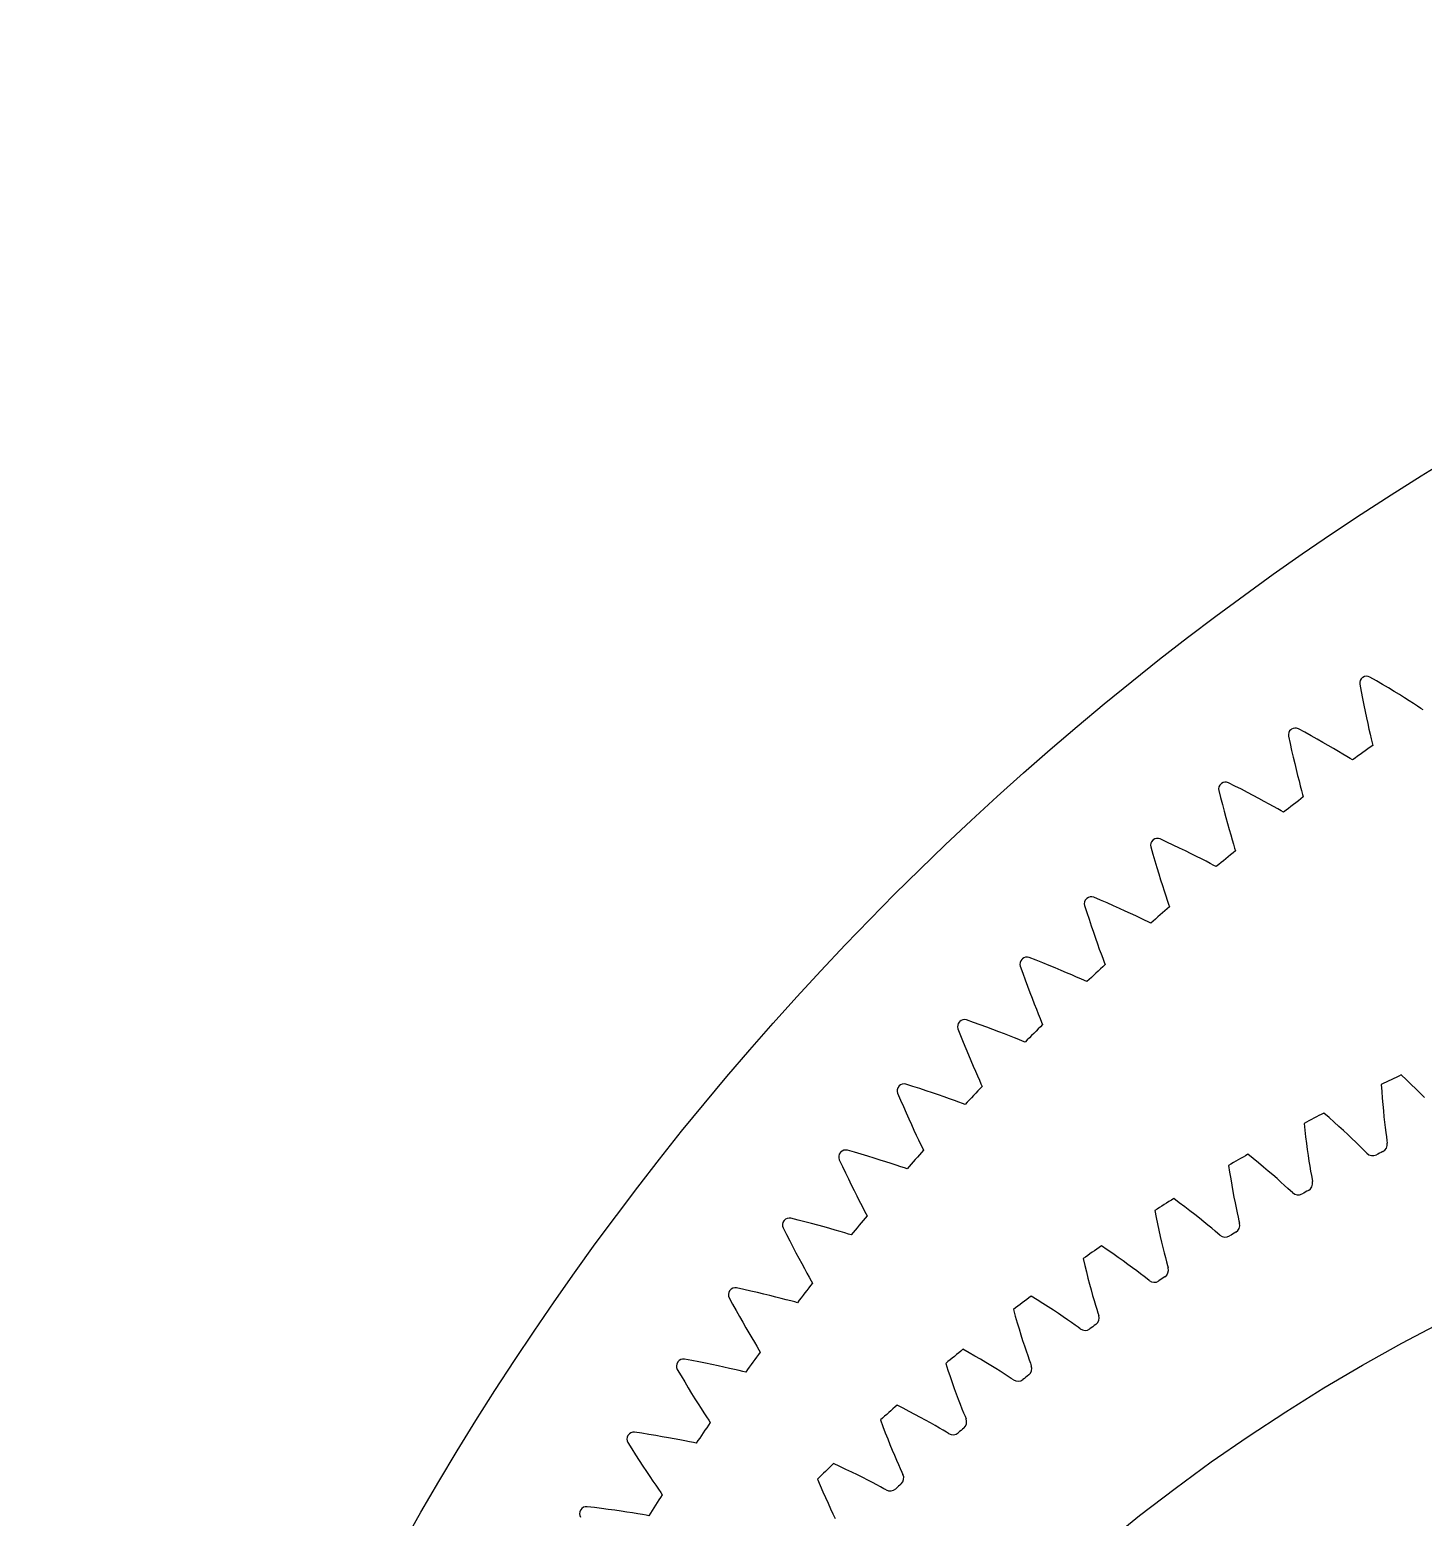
# Model space of a CAD drawing. Header units: millimetres. Extents: x -109 to 109, y -109 to 109.
# Drawn here: x -108.8 to -57.4, y 53.9 to 108.8 of the extents above; entities that cross this region are included whole.
import ezdxf

# ---------------------------------------------------------------- set-up
doc = ezdxf.new("R2010")
doc.units = ezdxf.units.MM

msp = doc.modelspace()

# ---------------------------------------------------------------- linework, layer by layer
at = {"layer": 'journal'}
msp.add_circle((-25.5, 0), 68.65, dxfattribs=at)
at = {"layer": 'outer'}
msp.add_circle((0, 0), 108.759662, dxfattribs=at)
at = {"layer": 'output_ring'}
for p, q in [((-59.769176, 84.646486), (-59.719644, 84.380138)), ((-59.162341, 84.771817), (-59.396165, 84.908643)), ((-58.936559, 84.638114), (-59.162341, 84.771817)), ((-58.719476, 84.507778), (-58.936559, 84.638114)), ((-58.511605, 84.381292), (-58.719476, 84.507778)), ((-59.719644, 84.380138), (-59.670326, 84.122414)), ((-59.670326, 84.122414), (-59.62123, 83.874014)), ((-59.62123, 83.874014), (-59.572636, 83.635587)), ((-58.313599, 84.259245), (-58.511605, 84.381292)), ((-58.126314, 84.142368), (-58.313599, 84.259245)), ((-57.950921, 84.031615), (-58.126314, 84.142368)), ((-57.789119, 83.928307), (-57.950921, 84.031615)), ((-57.643629, 83.834463), (-57.789119, 83.928307)), ((-59.572636, 83.635587), (-59.524876, 83.407945)), ((-59.524876, 83.407945), (-59.478349, 83.192142)), ((-57.519645, 83.753766), (-57.643629, 83.834463)), ((-57.435131, 83.698371), (-57.519645, 83.753766)), ((-61.795895, 82.871653), (-62.033901, 83.001067)), ((-61.566025, 82.745108), (-61.795895, 82.871653)), ((-59.478349, 83.192142), (-59.433556, 82.989602)), ((-59.433556, 82.989602), (-59.391164, 82.802371)), ((-59.391164, 82.802371), (-59.352151, 82.633693)), ((-62.398494, 82.727323), (-62.34062, 82.462662)), ((-62.34062, 82.462662), (-62.283232, 82.206615)), ((-61.344955, 82.621655), (-61.566025, 82.745108)), ((-61.133213, 82.501761), (-61.344955, 82.621655)), ((-60.931472, 82.385994), (-61.133213, 82.501761)), ((-60.740608, 82.275057), (-60.931472, 82.385994)), ((-60.561823, 82.169868), (-60.740608, 82.275057)), ((-59.352151, 82.633693), (-59.318223, 82.489704)), ((-59.318223, 82.489704), (-59.294731, 82.391422)), ((-62.283232, 82.206615), (-62.226357, 81.95988)), ((-62.226357, 81.95988), (-62.170298, 81.723096)), ((-62.170298, 81.723096), (-62.115411, 81.497067)), ((-60.396856, 82.071693), (-60.561823, 82.169868)), ((-60.248489, 81.982465), (-60.396856, 82.071693)), ((-60.122032, 81.905703), (-60.248489, 81.982465)), ((-60.035819, 81.85299), (-60.122032, 81.905703)), ((-62.115411, 81.497067), (-62.062128, 81.282832)), ((-62.062128, 81.282832), (-62.010995, 81.081798)), ((-64.966232, 80.726518), (-64.900074, 80.463805)), ((-64.368464, 80.889705), (-64.610418, 81.011579)), ((-64.134733, 80.770443), (-64.368464, 80.889705)), ((-63.909894, 80.653994), (-64.134733, 80.770443)), ((-63.694491, 80.540811), (-63.909894, 80.653994)), ((-62.010995, 81.081798), (-61.962743, 80.895992)), ((-61.962743, 80.895992), (-61.918451, 80.728622)), ((-61.918451, 80.728622), (-61.880017, 80.58577)), ((-61.880017, 80.58577), (-61.85345, 80.488274)), ((-64.900074, 80.463805), (-64.834671, 80.209687)), ((-64.834671, 80.209687), (-64.770074, 79.96486)), ((-63.489212, 80.431438), (-63.694491, 80.540811)), ((-63.294958, 80.326551), (-63.489212, 80.431438)), ((-63.112957, 80.227029), (-63.294958, 80.326551)), ((-62.944988, 80.134085), (-63.112957, 80.227029)), ((-62.793892, 80.049561), (-62.944988, 80.134085)), ((-62.665085, 79.976809), (-62.793892, 80.049561)), ((-64.770074, 79.96486), (-64.706605, 79.729955)), ((-64.706605, 79.729955), (-64.644646, 79.505761)), ((-64.644646, 79.505761), (-64.58466, 79.293305)), ((-62.57726, 79.92683), (-62.665085, 79.976809)), ((-66.877509, 78.827929), (-67.123172, 78.942142)), ((-64.58466, 79.293305), (-64.527237, 79.093977)), ((-64.527237, 79.093977), (-64.473173, 78.909778)), ((-67.469856, 78.646046), (-67.395479, 78.385541)), ((-67.395479, 78.385541), (-67.322126, 78.133602)), ((-66.640147, 78.716067), (-66.877509, 78.827929)), ((-66.411761, 78.606738), (-66.640147, 78.716067)), ((-66.192909, 78.500377), (-66.411761, 78.606738)), ((-65.984297, 78.397505), (-66.192909, 78.500377)), ((-65.786844, 78.298772), (-65.984297, 78.397505)), ((-64.473173, 78.909778), (-64.423645, 78.743882)), ((-64.423645, 78.743882), (-64.380743, 78.602307)), ((-64.380743, 78.602307), (-64.351126, 78.505695)), ((-67.322126, 78.133602), (-67.249871, 77.890925)), ((-67.249871, 77.890925), (-67.179055, 77.658129)), ((-65.601806, 78.205016), (-65.786844, 78.298772)), ((-65.431001, 78.117394), (-65.601806, 78.205016)), ((-65.277324, 78.037658), (-65.431001, 78.117394)), ((-65.146296, 77.968987), (-65.277324, 78.037658)), ((-65.056944, 77.921791), (-65.146296, 77.968987)), ((-67.179055, 77.658129), (-67.110084, 77.435992)), ((-67.110084, 77.435992), (-67.043454, 77.225525)), ((-69.320554, 76.688358), (-69.569683, 76.794799)), ((-67.043454, 77.225525), (-66.979799, 77.028099)), ((-66.979799, 77.028099), (-66.919975, 76.845689)), ((-66.919975, 76.845689), (-66.865261, 76.681431)), ((-69.906896, 76.487959), (-69.824372, 76.229919)), ((-69.824372, 76.229919), (-69.743142, 75.980409)), ((-69.079796, 76.584008), (-69.320554, 76.688358)), ((-68.848088, 76.481907), (-69.079796, 76.584008)), ((-68.626003, 76.382472), (-68.848088, 76.481907)), ((-68.414263, 76.286204), (-68.626003, 76.382472)), ((-68.213806, 76.193721), (-68.414263, 76.286204)), ((-68.025915, 76.105824), (-68.213806, 76.193721)), ((-66.865261, 76.681431), (-66.817933, 76.541274)), ((-66.817933, 76.541274), (-66.785296, 76.445639)), ((-69.743142, 75.980409), (-69.6633, 75.740121)), ((-69.6633, 75.740121), (-69.585207, 75.509664)), ((-67.852441, 76.02361), (-68.025915, 76.105824)), ((-67.696336, 75.94874), (-67.852441, 76.02361)), ((-67.563215, 75.884219), (-67.696336, 75.94874)), ((-67.472425, 75.839854), (-67.563215, 75.884219)), ((-69.585207, 75.509664), (-69.509292, 75.289804)), ((-69.509292, 75.289804), (-69.436085, 75.081533)), ((-71.695188, 74.473106), (-71.947538, 74.571669)), ((-69.436085, 75.081533), (-69.36626, 74.886204)), ((-69.36626, 74.886204), (-69.300736, 74.705763)), ((-69.300736, 74.705763), (-69.240889, 74.543305)), ((-72.274946, 74.254389), (-72.184358, 73.999068)), ((-72.184358, 73.999068), (-72.09533, 73.752232)), ((-71.451271, 74.376369), (-71.695188, 74.473106)), ((-71.216471, 74.281597), (-71.451271, 74.376369)), ((-70.991372, 74.189187), (-71.216471, 74.281597)), ((-70.776712, 74.099617), (-70.991372, 74.189187)), ((-70.573449, 74.013477), (-70.776712, 74.099617)), ((-70.38289, 73.931525), (-70.573449, 74.013477)), ((-69.240889, 74.543305), (-69.189182, 74.404703)), ((-69.189182, 74.404703), (-69.153557, 74.310141)), ((-72.09533, 73.752232), (-72.00798, 73.514571)), ((-72.00798, 73.514571), (-71.922686, 73.286681)), ((-70.206919, 73.8548), (-70.38289, 73.931525)), ((-70.048539, 73.784871), (-70.206919, 73.8548)), ((-69.913458, 73.724563), (-70.048539, 73.784871)), ((-69.821319, 73.683071), (-69.913458, 73.724563)), ((-71.922686, 73.286681), (-71.839903, 73.069313)), ((-71.839903, 73.069313), (-71.76019, 72.863445)), ((-71.76019, 72.863445), (-71.684264, 72.670405)), ((-71.684264, 72.670405), (-71.613105, 72.492112)), ((-71.613105, 72.492112), (-71.548185, 72.331613)), ((-74.571669, 71.947538), (-74.473106, 71.695188)), ((-73.999068, 72.184358), (-74.254389, 72.274946)), ((-73.752232, 72.09533), (-73.999068, 72.184358)), ((-73.514571, 72.00798), (-73.752232, 72.09533)), ((-73.286681, 71.922686), (-73.514571, 72.00798)), ((-73.069313, 71.839903), (-73.286681, 71.922686)), ((-72.863445, 71.76019), (-73.069313, 71.839903)), ((-71.548185, 72.331613), (-71.49215, 72.194704)), ((-71.49215, 72.194704), (-71.453572, 72.101308)), ((-74.473106, 71.695188), (-74.376369, 71.451271)), ((-74.376369, 71.451271), (-74.281597, 71.216471)), ((-72.670405, 71.684264), (-72.863445, 71.76019)), ((-72.492112, 71.613105), (-72.670405, 71.684264)), ((-72.331613, 71.548185), (-72.492112, 71.613105)), ((-72.194704, 71.49215), (-72.331613, 71.548185)), ((-72.101308, 71.453572), (-72.194704, 71.49215)), ((-74.281597, 71.216471), (-74.189187, 70.991372)), ((-74.189187, 70.991372), (-74.099617, 70.776712)), ((-74.099617, 70.776712), (-74.013477, 70.573449)), ((-74.013477, 70.573449), (-73.931525, 70.38289)), ((-73.931525, 70.38289), (-73.8548, 70.206919)), ((-73.8548, 70.206919), (-73.784871, 70.048539)), ((-76.229919, 69.824372), (-76.487959, 69.906896)), ((-75.980409, 69.743142), (-76.229919, 69.824372)), ((-75.740121, 69.6633), (-75.980409, 69.743142)), ((-75.509664, 69.585207), (-75.740121, 69.6633)), ((-73.784871, 70.048539), (-73.724563, 69.913458)), ((-73.724563, 69.913458), (-73.683071, 69.821319)), ((-76.794799, 69.569683), (-76.688358, 69.320554)), ((-76.688358, 69.320554), (-76.584008, 69.079796)), ((-76.584008, 69.079796), (-76.481907, 68.848088)), ((-75.289804, 69.509292), (-75.509664, 69.585207)), ((-75.081533, 69.436085), (-75.289804, 69.509292)), ((-74.886204, 69.36626), (-75.081533, 69.436085)), ((-74.705763, 69.300736), (-74.886204, 69.36626)), ((-74.543305, 69.240889), (-74.705763, 69.300736)), ((-74.404703, 69.189182), (-74.543305, 69.240889)), ((-74.310141, 69.153557), (-74.404703, 69.189182)), ((-76.481907, 68.848088), (-76.382472, 68.626003)), ((-76.382472, 68.626003), (-76.286204, 68.414263)), ((-76.286204, 68.414263), (-76.193721, 68.213806)), ((-76.193721, 68.213806), (-76.105824, 68.025915)), ((-76.105824, 68.025915), (-76.02361, 67.852441)), ((-78.385541, 67.395479), (-78.646046, 67.469856)), ((-76.02361, 67.852441), (-75.94874, 67.696336)), ((-75.94874, 67.696336), (-75.884219, 67.563215)), ((-75.884219, 67.563215), (-75.839854, 67.472425)), ((-78.942142, 67.123172), (-78.827929, 66.877509)), ((-78.827929, 66.877509), (-78.716067, 66.640147)), ((-78.133602, 67.322126), (-78.385541, 67.395479)), ((-77.890925, 67.249871), (-78.133602, 67.322126)), ((-77.658129, 67.179055), (-77.890925, 67.249871)), ((-77.435992, 67.110084), (-77.658129, 67.179055)), ((-77.225525, 67.043454), (-77.435992, 67.110084)), ((-77.028099, 66.979799), (-77.225525, 67.043454)), ((-76.845689, 66.919975), (-77.028099, 66.979799)), ((-76.681431, 66.865261), (-76.845689, 66.919975)), ((-78.716067, 66.640147), (-78.606738, 66.411761)), ((-78.606738, 66.411761), (-78.500377, 66.192909)), ((-76.541274, 66.817933), (-76.681431, 66.865261)), ((-76.445639, 66.785296), (-76.541274, 66.817933)), ((-78.500377, 66.192909), (-78.397505, 65.984297)), ((-78.397505, 65.984297), (-78.298772, 65.786844)), ((-78.298772, 65.786844), (-78.205016, 65.601806)), ((-78.205016, 65.601806), (-78.117394, 65.431001)), ((-78.117394, 65.431001), (-78.037658, 65.277324)), ((-78.037658, 65.277324), (-77.968987, 65.146296)), ((-80.463805, 64.900074), (-80.726518, 64.966232)), ((-80.209687, 64.834671), (-80.463805, 64.900074)), ((-79.96486, 64.770074), (-80.209687, 64.834671)), ((-79.729955, 64.706605), (-79.96486, 64.770074)), ((-79.505761, 64.644646), (-79.729955, 64.706605)), ((-77.968987, 65.146296), (-77.921791, 65.056944)), ((-81.011579, 64.610418), (-80.889705, 64.368464)), ((-80.889705, 64.368464), (-80.770443, 64.134733)), ((-80.770443, 64.134733), (-80.653994, 63.909894)), ((-79.293305, 64.58466), (-79.505761, 64.644646)), ((-79.093977, 64.527237), (-79.293305, 64.58466)), ((-78.909778, 64.473173), (-79.093977, 64.527237)), ((-78.743882, 64.423645), (-78.909778, 64.473173)), ((-78.602307, 64.380743), (-78.743882, 64.423645)), ((-78.505695, 64.351126), (-78.602307, 64.380743)), ((-80.653994, 63.909894), (-80.540811, 63.694491)), ((-80.540811, 63.694491), (-80.431438, 63.489212)), ((-80.431438, 63.489212), (-80.326551, 63.294958)), ((-80.326551, 63.294958), (-80.227029, 63.112957)), ((-80.227029, 63.112957), (-80.134085, 62.944988)), ((-80.134085, 62.944988), (-80.049561, 62.793892)), ((-80.049561, 62.793892), (-79.976809, 62.665085)), ((-79.976809, 62.665085), (-79.92683, 62.57726)), ((-83.001067, 62.033901), (-82.871653, 61.795895)), ((-82.462662, 62.34062), (-82.727323, 62.398494)), ((-82.206615, 62.283232), (-82.462662, 62.34062)), ((-81.95988, 62.226357), (-82.206615, 62.283232)), ((-81.723096, 62.170298), (-81.95988, 62.226357)), ((-81.497067, 62.115411), (-81.723096, 62.170298)), ((-81.282832, 62.062128), (-81.497067, 62.115411)), ((-81.081798, 62.010995), (-81.282832, 62.062128)), ((-80.895992, 61.962743), (-81.081798, 62.010995)), ((-80.728622, 61.918451), (-80.895992, 61.962743)), ((-82.871653, 61.795895), (-82.745108, 61.566025)), ((-82.745108, 61.566025), (-82.621655, 61.344955)), ((-80.58577, 61.880017), (-80.728622, 61.918451)), ((-80.488274, 61.85345), (-80.58577, 61.880017)), ((-82.621655, 61.344955), (-82.501761, 61.133213)), ((-82.501761, 61.133213), (-82.385994, 60.931472)), ((-82.385994, 60.931472), (-82.275057, 60.740608)), ((-82.275057, 60.740608), (-82.169868, 60.561823)), ((-82.169868, 60.561823), (-82.071693, 60.396856)), ((-82.071693, 60.396856), (-81.982465, 60.248489)), ((-84.380138, 59.719644), (-84.646486, 59.769176)), ((-81.982465, 60.248489), (-81.905703, 60.122032)), ((-81.905703, 60.122032), (-81.85299, 60.035819)), ((-84.908643, 59.396165), (-84.771817, 59.162341)), ((-84.122414, 59.670326), (-84.380138, 59.719644)), ((-83.874014, 59.62123), (-84.122414, 59.670326)), ((-83.635587, 59.572636), (-83.874014, 59.62123)), ((-83.407945, 59.524876), (-83.635587, 59.572636)), ((-83.192142, 59.478349), (-83.407945, 59.524876)), ((-82.989602, 59.433556), (-83.192142, 59.478349)), ((-82.802371, 59.391164), (-82.989602, 59.433556)), ((-82.633693, 59.352151), (-82.802371, 59.391164)), ((-82.489704, 59.318223), (-82.633693, 59.352151)), ((-82.391422, 59.294731), (-82.489704, 59.318223)), ((-84.771817, 59.162341), (-84.638114, 58.936559)), ((-84.638114, 58.936559), (-84.507778, 58.719476)), ((-84.507778, 58.719476), (-84.381292, 58.511605)), ((-84.381292, 58.511605), (-84.259245, 58.313599)), ((-84.259245, 58.313599), (-84.142368, 58.126314)), ((-84.142368, 58.126314), (-84.031615, 57.950921)), ((-84.031615, 57.950921), (-83.928307, 57.789119)), ((-83.928307, 57.789119), (-83.834463, 57.643629)), ((-83.834463, 57.643629), (-83.753766, 57.519645)), ((-86.214341, 57.039732), (-86.482113, 57.080873)), ((-85.955195, 56.998534), (-86.214341, 57.039732)), ((-83.753766, 57.519645), (-83.698371, 57.435131)), ((-86.732424, 56.699811), (-86.588321, 56.470401)), ((-86.588321, 56.470401), (-86.447592, 56.24893)), ((-85.705376, 56.957264), (-85.955195, 56.998534)), ((-85.46554, 56.916183), (-85.705376, 56.957264)), ((-85.23651, 56.875597), (-85.46554, 56.916183)), ((-85.019352, 56.835872), (-85.23651, 56.875597)), ((-84.815504, 56.797463), (-85.019352, 56.835872)), ((-84.627035, 56.760973), (-84.815504, 56.797463)), ((-84.457215, 56.727277), (-84.627035, 56.760973)), ((-84.312231, 56.697889), (-84.457215, 56.727277)), ((-84.213259, 56.677495), (-84.312231, 56.697889)), ((-86.447592, 56.24893), (-86.310501, 56.036048)), ((-86.310501, 56.036048), (-86.177549, 55.832252)), ((-86.177549, 55.832252), (-86.049343, 55.638178)), ((-86.049343, 55.638178), (-85.92664, 55.454657)), ((-85.92664, 55.454657), (-85.810433, 55.282829)), ((-85.810433, 55.282829), (-85.702093, 55.124352)), ((-85.702093, 55.124352), (-85.603725, 54.981881)), ((-85.603725, 54.981881), (-85.519174, 54.860493)), ((-85.519174, 54.860493), (-85.461152, 54.777761)), ((-87.96346, 54.303528), (-88.232393, 54.336238)), ((-87.703149, 54.270491), (-87.96346, 54.303528)), ((-87.452156, 54.237088), (-87.703149, 54.270491)), ((-87.211148, 54.203561), (-87.452156, 54.237088)), ((-86.980957, 54.170189), (-87.211148, 54.203561)), ((-86.762658, 54.137304), (-86.980957, 54.170189)), ((-86.557704, 54.105317), (-86.762658, 54.137304)), ((-86.368182, 54.074765), (-86.557704, 54.105317)), ((-86.197387, 54.04642), (-86.368182, 54.074765)), ((-86.051551, 54.021601), (-86.197387, 54.04642)), ((-85.951988, 54.004326), (-86.051551, 54.021601))]:
    msp.add_line(p, q, dxfattribs=at)
for centre, radius, start, end in [((-59.532895, 84.688576), 0.24, 125.105781, 190.100392), ((0, 0), 103.759662, 125.094219, 125.105781), ((-59.515803, 84.700588), 0.24, 60.099608, 125.094219), ((-62.163652, 82.776814), 0.24, 126.905781, 191.900392), ((0, 0), 103.759662, 126.894219, 126.905781), ((-62.146946, 82.789357), 0.24, 61.899608, 126.894219), ((0, 0), 101.509662, 125.741477, 126.258523), ((-64.73306, 80.783361), 0.24, 128.705781, 193.700392), ((0, 0), 103.759662, 128.694219, 128.705781), ((-64.716756, 80.796423), 0.24, 63.699608, 128.694219), ((0, 0), 101.509662, 127.541477, 128.058523), ((-67.2227, 78.723752), 0.24, 65.499608, 130.494219), ((-67.238585, 78.710185), 0.24, 130.505781, 195.500392), ((0, 0), 103.759662, 130.494219, 130.505781), ((0, 0), 101.509662, 129.341477, 129.858523), ((0, 0), 103.759662, 132.294219, 132.305781), ((-69.662302, 76.573391), 0.24, 67.299608, 132.294219), ((-69.677754, 76.559331), 0.24, 132.305781, 197.300392), ((0, 0), 101.509662, 131.141477, 131.658523), ((-72.033156, 74.347461), 0.24, 69.099608, 134.094219), ((-72.048158, 74.332922), 0.24, 134.105781, 199.100392), ((0, 0), 103.759662, 134.094219, 134.105781), ((0, 0), 101.509662, 132.941477, 133.458523), ((-74.347461, 72.033156), 0.24, 135.905781, 200.900392), ((0, 0), 103.759662, 135.894219, 135.905781), ((-74.332922, 72.048158), 0.24, 70.899608, 135.894219), ((0, 0), 101.509662, 134.741477, 135.258523), ((-76.573391, 69.662302), 0.24, 137.705781, 202.700392), ((0, 0), 103.759662, 137.694219, 137.705781), ((-76.559331, 69.677754), 0.24, 72.699608, 137.694219), ((0, 0), 101.509662, 136.541477, 137.058523), ((-78.710185, 67.238585), 0.24, 74.499608, 139.494219), ((0, 0), 101.509662, 138.341477, 138.858523), ((-78.723752, 67.2227), 0.24, 139.505781, 204.500392), ((0, 0), 103.759662, 139.494219, 139.505781), ((-80.796423, 64.716756), 0.24, 141.305781, 206.300392), ((0, 0), 103.759662, 141.294219, 141.305781), ((-80.783361, 64.73306), 0.24, 76.299608, 141.294219), ((0, 0), 101.509662, 140.141477, 140.658523), ((0, 0), 101.509662, 141.941477, 142.458523), ((-82.789357, 62.146946), 0.24, 143.105781, 208.100392), ((0, 0), 103.759662, 143.094219, 143.105781), ((-82.776814, 62.163652), 0.24, 78.099608, 143.094219), ((-84.688576, 59.532895), 0.24, 79.899608, 144.894219), ((0, 0), 101.509662, 143.741477, 144.258523), ((-84.700588, 59.515803), 0.24, 144.905781, 209.900392), ((0, 0), 103.759662, 144.894219, 144.905781), ((-86.516761, 56.843387), 0.24, 81.699608, 146.694219), ((0, 0), 101.509662, 145.541477, 146.058523), ((-86.52823, 56.825926), 0.24, 146.705781, 211.700392), ((0, 0), 103.759662, 146.694219, 146.705781), ((-88.259564, 54.097781), 0.24, 83.499608, 148.494219), ((0, 0), 101.509662, 147.341477, 147.858523), ((-88.270479, 54.079969), 0.24, 148.505781, 213.500392), ((0, 0), 103.759662, 148.494219, 148.505781)]:
    msp.add_arc(centre, radius, start, end, dxfattribs=at)
at = {"layer": 'thin_ring_external'}
for p, q in [((-58.056244, 70.068306), (-58.242321, 70.243793)), ((-58.982836, 69.893846), (-58.965393, 69.638667)), ((-58.965393, 69.638667), (-58.946324, 69.39195)), ((-57.877736, 69.896935), (-58.056244, 70.068306)), ((-57.707055, 69.730175), (-57.877736, 69.896935)), ((-57.544528, 69.568612), (-57.707055, 69.730175)), ((-58.946324, 69.39195), (-58.925848, 69.154207)), ((-58.925848, 69.154207), (-58.90421, 68.926064)), ((-57.390579, 69.41296), (-57.544528, 69.568612)), ((-60.905451, 68.672633), (-61.098576, 68.840333)), ((-60.720058, 68.508735), (-60.905451, 68.672633)), ((-58.90421, 68.926064), (-58.881694, 68.7083)), ((-58.881694, 68.7083), (-58.858632, 68.501926)), ((-61.8241, 68.460278), (-61.796195, 68.206031)), ((-61.796195, 68.206031), (-61.767014, 67.960305)), ((-60.542675, 68.349123), (-60.720058, 68.508735)), ((-60.373652, 68.194368), (-60.542675, 68.349123)), ((-60.213442, 68.045168), (-60.373652, 68.194368)), ((-60.06265, 67.902396), (-60.213442, 68.045168)), ((-58.858632, 68.501926), (-58.835431, 68.308298)), ((-58.835431, 68.308298), (-58.812611, 68.129371)), ((-58.812611, 68.129371), (-58.790896, 67.968232)), ((-58.790896, 67.968232), (-58.771475, 67.830726)), ((-61.767014, 67.960305), (-61.736794, 67.723603)), ((-61.736794, 67.723603), (-61.705808, 67.49654)), ((-61.705808, 67.49654), (-61.674371, 67.279885)), ((-59.922114, 67.767195), (-60.06265, 67.902396)), ((-59.793079, 67.641156), (-59.922114, 67.767195)), ((-59.677573, 67.526719), (-59.793079, 67.641156)), ((-59.579544, 67.428355), (-59.677573, 67.526719)), ((-59.511927, 67.361365), (-59.579544, 67.428355)), ((-58.771475, 67.830726), (-58.758764, 67.736395)), ((-64.604114, 66.911272), (-64.565794, 66.658385)), ((-63.694958, 67.161162), (-63.894804, 67.320792)), ((-63.502992, 67.005014), (-63.694958, 67.161162)), ((-63.319205, 66.852819), (-63.502992, 67.005014)), ((-61.674371, 67.279885), (-61.642856, 67.074631)), ((-61.642856, 67.074631), (-61.611724, 66.88212)), ((-61.611724, 66.88212), (-61.581578, 66.70428)), ((-64.565794, 66.658385), (-64.526549, 66.414063)), ((-64.526549, 66.414063), (-64.486637, 66.178802)), ((-63.143971, 66.705134), (-63.319205, 66.852819)), ((-62.977771, 66.562637), (-63.143971, 66.705134)), ((-62.821244, 66.426176), (-62.977771, 66.562637)), ((-62.675276, 66.296858), (-62.821244, 66.426176)), ((-61.581578, 66.70428), (-61.553266, 66.544168)), ((-61.553266, 66.544168), (-61.528216, 66.407575)), ((-61.528216, 66.407575), (-61.511643, 66.313846)), ((-64.486637, 66.178802), (-64.446355, 65.953203)), ((-64.446355, 65.953203), (-64.406049, 65.738021)), ((-62.541175, 66.176223), (-62.675276, 66.296858)), ((-62.421068, 66.066625), (-62.541175, 66.176223)), ((-62.319085, 65.972369), (-62.421068, 66.066625)), ((-62.248774, 65.908211), (-62.319085, 65.972369)), ((-67.318189, 65.249437), (-67.269519, 64.998337)), ((-66.420058, 65.536443), (-66.62629, 65.687733)), ((-66.221844, 65.388308), (-66.420058, 65.536443)), ((-66.031964, 65.243786), (-66.221844, 65.388308)), ((-65.850815, 65.10342), (-66.031964, 65.243786)), ((-64.406049, 65.738021), (-64.366134, 65.534234)), ((-64.366134, 65.534234), (-64.327126, 65.343163)), ((-64.327126, 65.343163), (-64.289703, 65.166711)), ((-67.269519, 64.998337), (-67.220276, 64.755833)), ((-67.220276, 64.755833), (-67.170739, 64.522408)), ((-65.678904, 64.967866), (-65.850815, 65.10342)), ((-65.516907, 64.837947), (-65.678904, 64.967866)), ((-65.365753, 64.714731), (-65.516907, 64.837947)), ((-65.226812, 64.599703), (-65.365753, 64.714731)), ((-64.289703, 65.166711), (-64.254842, 65.007896)), ((-64.254842, 65.007896), (-64.224205, 64.872447)), ((-64.224205, 64.872447), (-64.203798, 64.779477)), ((-67.170739, 64.522408), (-67.121229, 64.298653)), ((-67.121229, 64.298653), (-67.072123, 64.085307)), ((-65.102307, 64.495128), (-65.226812, 64.599703)), ((-64.996539, 64.405138), (-65.102307, 64.495128)), ((-64.923654, 64.343921), (-64.996539, 64.405138)), ((-69.076159, 63.801214), (-69.288428, 63.94391)), ((-68.87203, 63.661341), (-69.076159, 63.801214)), ((-68.676376, 63.524737), (-68.87203, 63.661341)), ((-67.072123, 64.085307), (-67.023875, 63.883331)), ((-67.023875, 63.883331), (-66.977055, 63.694022)), ((-66.977055, 63.694022), (-66.93242, 63.519255)), ((-69.961749, 63.477578), (-69.902811, 63.228687)), ((-69.902811, 63.228687), (-69.843654, 62.988409)), ((-68.489617, 63.391926), (-68.676376, 63.524737)), ((-68.312287, 63.263545), (-68.489617, 63.391926)), ((-68.145092, 63.140386), (-68.312287, 63.263545)), ((-67.989006, 63.023479), (-68.145092, 63.140386)), ((-66.93242, 63.519255), (-66.891068, 63.362006)), ((-66.891068, 63.362006), (-66.854896, 63.227929)), ((-66.854896, 63.227929), (-66.83069, 63.135875)), ((-69.843654, 62.988409), (-69.784575, 62.757215)), ((-69.784575, 62.757215), (-69.725921, 62.535681)), ((-69.725921, 62.535681), (-69.668097, 62.324531)), ((-67.845461, 62.914253), (-67.989006, 63.023479)), ((-67.716767, 62.814878), (-67.845461, 62.914253)), ((-67.607394, 62.729306), (-67.716767, 62.814878)), ((-67.532057, 62.671132), (-67.607394, 62.729306)), ((-71.65878, 61.958402), (-71.876728, 62.092263)), ((-71.44908, 61.827028), (-71.65878, 61.958402)), ((-69.668097, 62.324531), (-69.611598, 62.124706)), ((-69.611598, 62.124706), (-69.557045, 61.937479)), ((-72.530336, 61.598681), (-72.46123, 61.352419)), ((-71.247984, 61.698571), (-71.44908, 61.827028)), ((-71.055929, 61.57354), (-71.247984, 61.698571)), ((-70.873478, 61.452547), (-71.055929, 61.57354)), ((-70.701367, 61.336356), (-70.873478, 61.452547)), ((-69.557045, 61.937479), (-69.505273, 61.764692)), ((-69.505273, 61.764692), (-69.4575, 61.609273)), ((-69.4575, 61.609273), (-69.415854, 61.476794)), ((-69.415854, 61.476794), (-69.387888, 61.385812)), ((-72.46123, 61.352419), (-72.392258, 61.114773)), ((-72.392258, 61.114773), (-72.323738, 60.886199)), ((-72.323738, 60.886199), (-72.256038, 60.66726)), ((-70.540614, 61.225956), (-70.701367, 61.336356)), ((-70.392705, 61.122715), (-70.540614, 61.225956)), ((-70.26004, 61.028707), (-70.392705, 61.122715)), ((-70.147246, 60.947697), (-70.26004, 61.028707)), ((-70.069584, 60.892666), (-70.147246, 60.947697)), ((-72.256038, 60.66726), (-72.189594, 60.458662)), ((-72.189594, 60.458662), (-72.124938, 60.261325)), ((-74.163567, 60.011114), (-74.386827, 60.135914)), ((-73.94865, 59.88846), (-74.163567, 60.011114)), ((-73.742449, 59.768367), (-73.94865, 59.88846)), ((-73.545424, 59.651326), (-73.742449, 59.768367)), ((-72.124938, 60.261325), (-72.062745, 60.076496)), ((-72.062745, 60.076496), (-72.003922, 59.90598)), ((-72.003922, 59.90598), (-71.949809, 59.752653)), ((-71.949809, 59.752653), (-71.902759, 59.621995)), ((-75.01962, 59.615914), (-74.940462, 59.372698)), ((-74.940462, 59.372698), (-74.861791, 59.138083)), ((-73.358159, 59.537926), (-73.545424, 59.651326)), ((-73.181423, 59.428899), (-73.358159, 59.537926)), ((-73.016273, 59.325192), (-73.181423, 59.428899)), ((-72.86425, 59.22811), (-73.016273, 59.325192)), ((-72.727838, 59.139628), (-72.86425, 59.22811)), ((-71.902759, 59.621995), (-71.871082, 59.532238)), ((-74.861791, 59.138083), (-74.783945, 58.912515)), ((-74.783945, 58.912515), (-74.707313, 58.69654)), ((-74.707313, 58.69654), (-74.632362, 58.490846)), ((-72.611813, 59.063318), (-72.727838, 59.139628)), ((-72.531957, 59.011521), (-72.611813, 59.063318)), ((-74.632362, 58.490846), (-74.559659, 58.296329)), ((-74.559659, 58.296329), (-74.48993, 58.11421)), ((-74.48993, 58.11421), (-74.424156, 57.946252)), ((-76.586296, 57.962634), (-76.814492, 58.078162)), ((-76.366525, 57.848906), (-76.586296, 57.962634)), ((-76.155568, 57.737381), (-76.366525, 57.848906)), ((-75.953903, 57.628527), (-76.155568, 57.737381)), ((-75.76214, 57.522911), (-75.953903, 57.628527)), ((-74.424156, 57.946252), (-74.363793, 57.795276)), ((-74.363793, 57.795276), (-74.311419, 57.666661)), ((-74.311419, 57.666661), (-74.276084, 57.57828)), ((-77.425403, 57.532622), (-77.336326, 57.29286)), ((-77.336326, 57.29286), (-77.248089, 57.061673)), ((-77.248089, 57.061673), (-77.161048, 56.839492)), ((-75.581078, 57.421231), (-75.76214, 57.522911)), ((-75.411809, 57.324392), (-75.581078, 57.421231)), ((-75.255929, 57.233633), (-75.411809, 57.324392)), ((-75.115998, 57.150827), (-75.255929, 57.233633)), ((-74.996939, 57.079344), (-75.115998, 57.150827)), ((-74.915024, 57.030869), (-74.996939, 57.079344)), ((-77.161048, 56.839492), (-77.075614, 56.626845)), ((-77.075614, 56.626845), (-76.992281, 56.424401)), ((-78.922882, 55.816415), (-79.155628, 55.922478)), ((-76.992281, 56.424401), (-76.911653, 56.233033)), ((-76.911653, 56.233033), (-76.834506, 56.05393)), ((-76.834506, 56.05393), (-76.761892, 55.888815)), ((-78.698627, 55.711806), (-78.922882, 55.816415)), ((-78.483269, 55.609036), (-78.698627, 55.711806)), ((-78.277306, 55.508554), (-78.483269, 55.609036)), ((-78.081368, 55.410899), (-78.277306, 55.508554)), ((-77.896284, 55.316739), (-78.081368, 55.410899)), ((-76.761892, 55.888815), (-76.695382, 55.740444)), ((-76.695382, 55.740444), (-76.637772, 55.614087)), ((-76.637772, 55.614087), (-76.598838, 55.527231)), ((-79.743627, 55.352316), (-79.644782, 55.116414)), ((-79.644782, 55.116414), (-79.547129, 54.889045)), ((-79.547129, 54.889045), (-79.451039, 54.670624)), ((-77.723182, 55.22693), (-77.896284, 55.316739)), ((-77.563707, 55.142648), (-77.723182, 55.22693)), ((-77.420495, 55.065656), (-77.563707, 55.142648)), ((-77.298601, 54.999121), (-77.420495, 55.065656)), ((-77.214765, 54.954051), (-77.298601, 54.999121)), ((-79.451039, 54.670624), (-79.356947, 54.461664)), ((-79.356947, 54.461664), (-79.265372, 54.262812)), ((-79.265372, 54.262812), (-79.176956, 54.074916)), ((-79.176956, 54.074916), (-79.092521, 53.89913))]:
    msp.add_line(p, q, dxfattribs=at)
for centre, radius, start, end in [((-25.5, 0), 77.5, 114.991358, 115.596877), ((-25.5, 0), 77.5, 117.344299, 117.949819), ((-25.5, 0), 75.25, 116.368574, 116.572602), ((-59.055066, 67.689438), 0.3, 296.368574, 9.005218), ((-25.5, 0), 77.5, 119.69724, 120.30276), ((-59.295892, 67.569521), 0.3, 223.935959, 296.572602), ((-62.041467, 66.125061), 0.3, 226.2889, 298.925543), ((-25.5, 0), 75.25, 118.721515, 118.925543), ((-61.805768, 66.254764), 0.3, 298.721515, 11.358159), ((-25.5, 0), 77.5, 122.050181, 122.655701), ((-64.495249, 64.708369), 0.3, 301.074457, 13.7111), ((-64.725425, 64.569099), 0.3, 228.641841, 301.278485), ((-25.5, 0), 75.25, 121.074457, 121.278485), ((-25.5, 0), 77.5, 124.403123, 125.008642), ((-67.118975, 63.052862), 0.3, 303.427398, 16.064041), ((-67.34324, 62.904259), 0.3, 230.994782, 303.631426), ((-25.5, 0), 75.25, 123.427398, 123.631426), ((-25.5, 0), 77.5, 126.756064, 127.361583), ((-69.890497, 61.133348), 0.3, 233.347724, 305.984367), ((-25.5, 0), 75.25, 125.780339, 125.984367), ((-69.672523, 61.291033), 0.3, 305.780339, 18.416982), ((-25.5, 0), 77.5, 129.109005, 129.714524), ((-72.151586, 59.425853), 0.3, 308.13328, 20.769923), ((-72.362902, 59.259353), 0.3, 235.700665, 308.337308), ((-25.5, 0), 75.25, 128.13328, 128.337308), ((-25.5, 0), 77.5, 131.461946, 132.067466), ((-74.551983, 57.460469), 0.3, 310.486221, 23.122865), ((-74.756286, 57.285433), 0.3, 238.053606, 310.690249), ((-25.5, 0), 75.25, 130.486221, 130.690249), ((-25.5, 0), 77.5, 133.814887, 134.420407), ((-76.869668, 55.398192), 0.3, 312.839163, 25.475806), ((-77.066613, 55.214916), 0.3, 240.406547, 313.04319), ((-25.5, 0), 75.25, 132.839163, 133.04319)]:
    msp.add_arc(centre, radius, start, end, dxfattribs=at)

doc.saveas('drawing.dxf')
